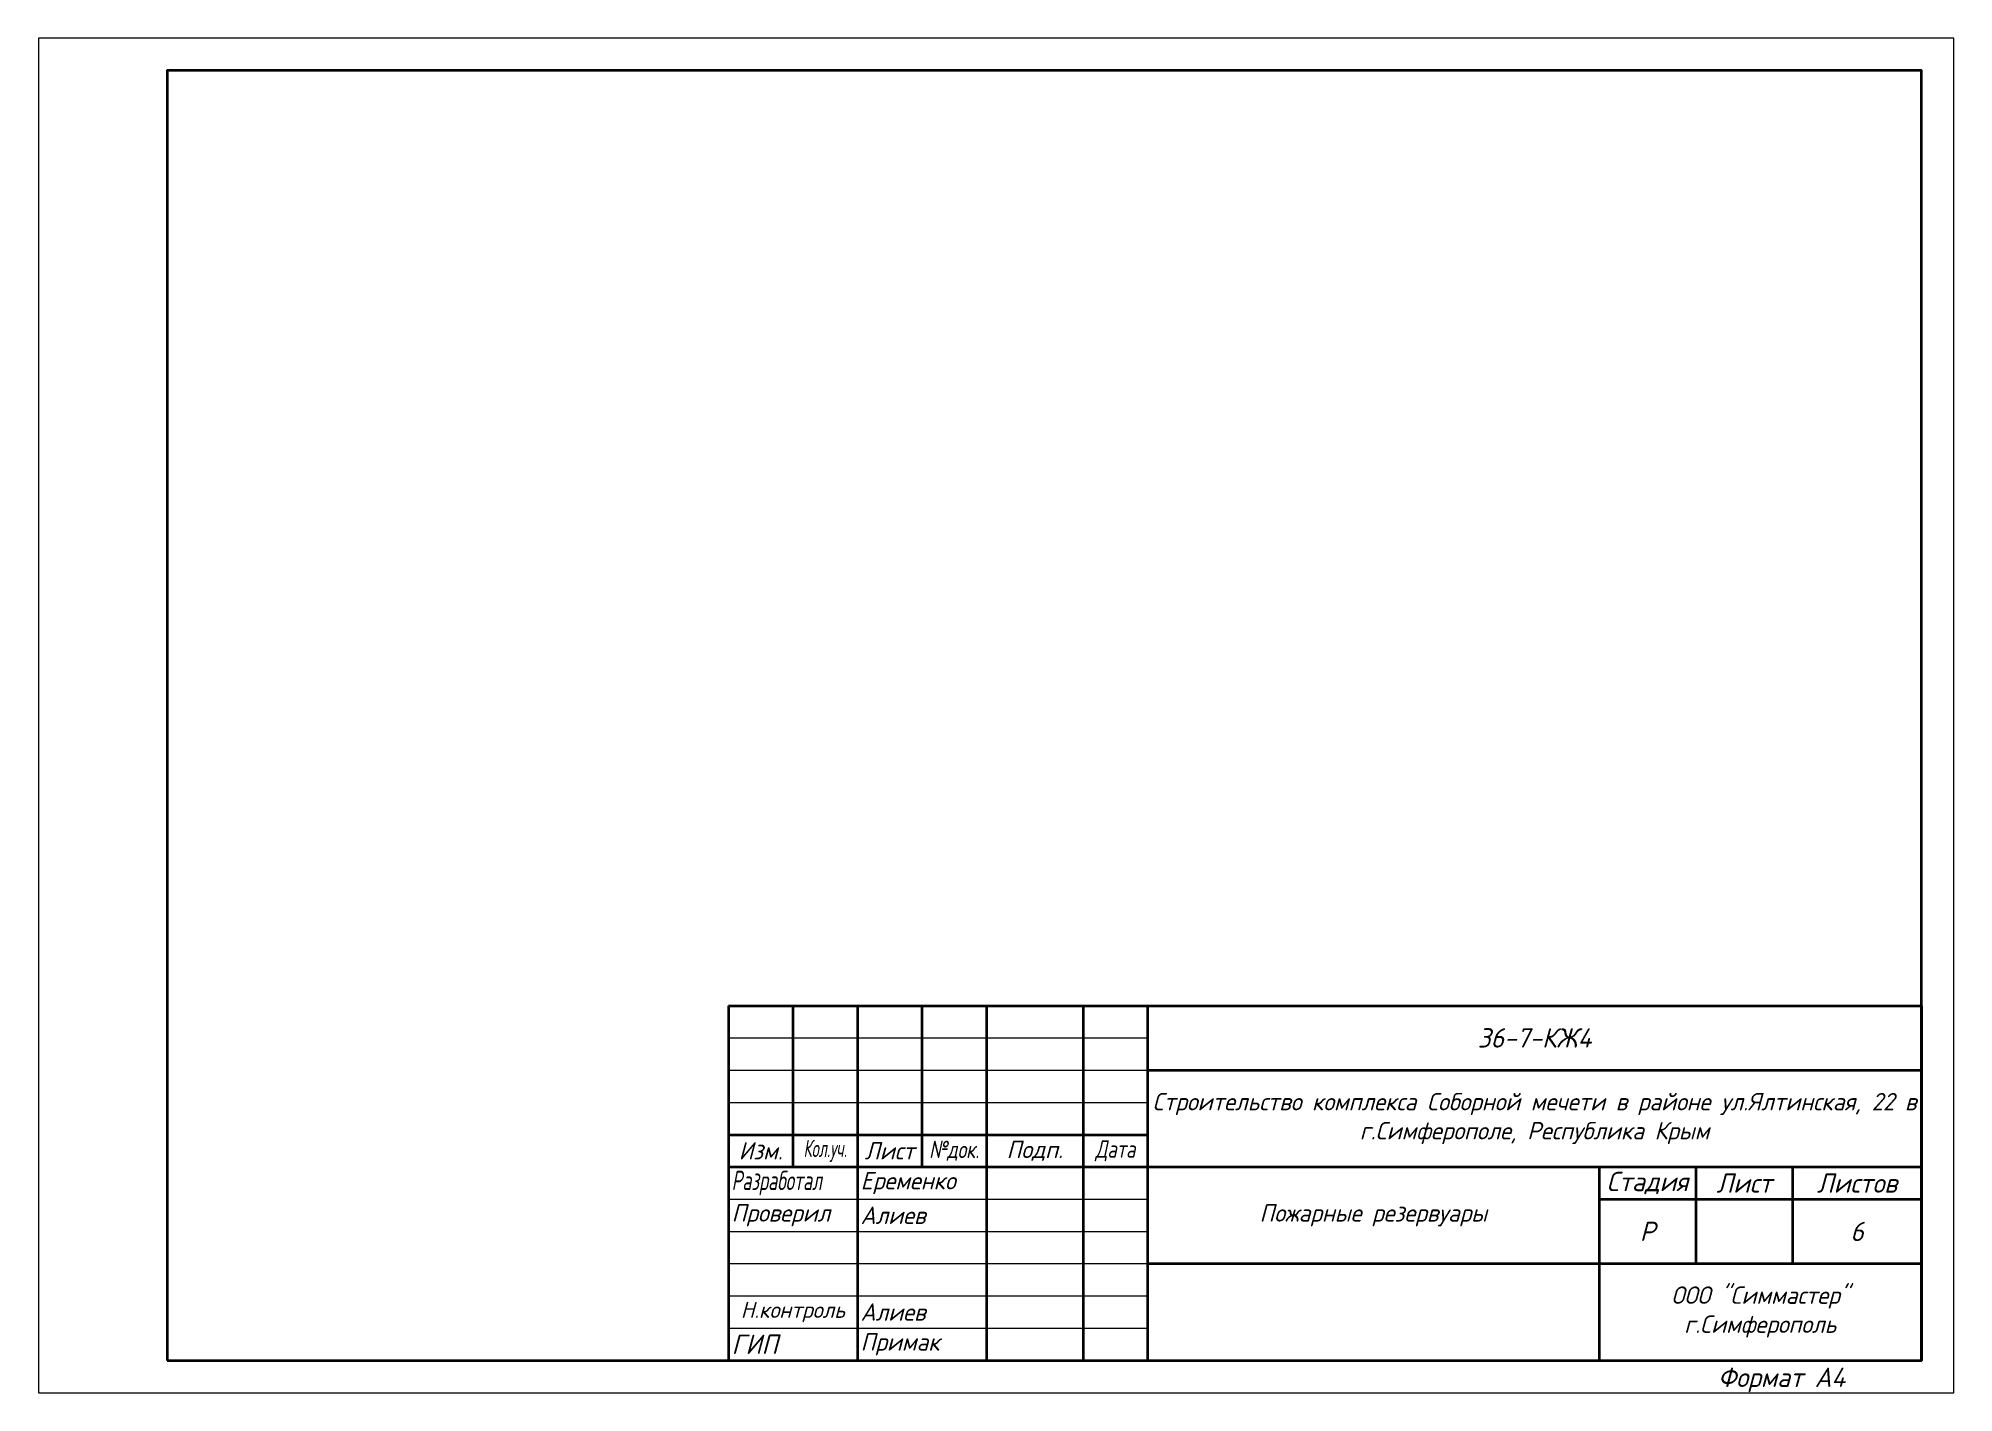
# Paper-space layout 'А4' of a CAD drawing. Header units: millimetres. Extents: x -4 to 293, y -4 to 206.
import ezdxf

# ---------------------------------------------------------------- set-up
doc = ezdxf.new("R2010")
doc.units = ezdxf.units.MM
doc.layers.get('0').update_dxf_attribs({"lineweight": 15})
doc.styles.add('ГОСТ 2.5', font='GOST_Common Italic.ttf', dxfattribs={"height": 2.5})
doc.styles.add('ГОСТ 3', font='GOST_Common Italic.ttf', dxfattribs={"height": 3})
doc.styles.add('ГОСТ 5.0', font='GOST_Common Italic.ttf', dxfattribs={"height": 5})

# ---------------------------------------------------------------- blocks, each defined once
blk = doc.blocks.new('*U14')
blk.add_lwpolyline([(0, 0), (297, 0), (297, 210), (0, 210)], close=True)
at = {"lineweight": 40}
blk.add_lwpolyline([(20, 5), (292, 5), (292, 205), (20, 205)], close=True, dxfattribs=at)
blk = doc.blocks.new('*T551')
at = {"lineweight": 40, "transparency": 16777216}
for p, q in [((0, 0), (185, 0)), ((0, 0), (0, -55)), ((10, 0), (10, -25)), ((20, 0), (20, -55)), ((30, 0), (30, -25)), ((40, 0), (40, -55)), ((55, 0), (55, -55)), ((65, 0), (65, -55)), ((185, 0), (185, -55)), ((65, -10), (185, -10)), ((0, -25), (185, -25)), ((135, -25), (135, -55)), ((150, -25), (150, -40)), ((165, -25), (165, -40)), ((135, -30), (185, -30)), ((65, -40), (185, -40)), ((65, -55), (185, -55))]:
    blk.add_line(p, q, dxfattribs=at)
at = {"color": 0, "linetype": 'ByBlock', "lineweight": 18, "transparency": 16777216}
for p, q in [((0, -5), (65, -5)), ((0, -10), (65, -10)), ((0, -15), (65, -15)), ((0, -30), (65, -30)), ((0, -35), (65, -35)), ((0, -40), (65, -40)), ((0, -45), (65, -45)), ((0, -50), (65, -50)), ((0, -55), (20, -55))]:
    blk.add_line(p, q, dxfattribs=at)
at = {"color": 0, "lineweight": 40, "transparency": 16777216}
for p, q in [((0, -20), (65, -20)), ((20, -55), (65, -55))]:
    blk.add_line(p, q, dxfattribs=at)
at = {"transparency": 16777216}
for s, insert, char_height, width, attachment_point, style in [('36-7-КЖ4', (125, -5), 3, 119, 5, 'ГОСТ 3'), ('Строительство комплекса Соборной мечети в районе ул.Ялтинская, 22 в г.Симферополе, Республика Крым', (125, -17.5), 2.7, 119, 5, 'ГОСТ 3'), ('Изм.', (5, -22.5), 2.7, 9, 5, 'ГОСТ 3'), ('{\\W0.65;Кол.уч.}', (15, -22.5), 2.7, 9, 5, 'ГОСТ 3'), ('Лист', (25, -22.5), 2.7, 9, 5, 'ГОСТ 3'), ('{\\W0.8;№док.}', (35, -22.5), 2.7, 9, 5, 'ГОСТ 3'), ('Подп.', (47.5, -22.5), 2.7, 14, 5, 'ГОСТ 3'), ('{\\W0.8;Дата}', (60, -22.5), 2.7, 9, 5, 'ГОСТ 3'), ('{\\W0.7;Разработал}', (0.5, -27.5), 3, 19, 4, 'ГОСТ 3'), ('Еременко', (20.5, -27.5), 2.7, 19, 4, 'ГОСТ 5.0'), ('Стадия', (142.5, -27.5), 3, 14, 5, 'ГОСТ 3'), ('Лист', (157.5, -27.5), 3, 14, 5, 'ГОСТ 3'), ('Листов', (175, -27.5), 3, 19, 5, 'ГОСТ 3'), ('Проверил', (0.5, -32.5), 2.7, 19, 4, 'ГОСТ 5.0'), ('Алиев', (20.5, -32.5), 2.7, 19, 4, 'ГОСТ 2.5'), ('Пожарные резервуары', (100, -32.5), 2.7, 50, 5, 'ГОСТ 3'), ('Р', (142.5, -35), 3, 14, 5, 'ГОСТ 3'), ('6', (175, -35), 3, 19, 5, 'ГОСТ 3'), ('ООО "Симмастер" г.Симферополь', (160, -47.5), 2.7, 49, 5, 'ГОСТ 3'), ('Н.контроль', (10, -47.5), 2.5, 19, 5, 'ГОСТ 5.0'), ('Алиев', (20.5, -47.5), 2.7, 19, 4, 'ГОСТ 2.5'), ('ГИП', (0.5, -52.5), 3, 19, 4, 'ГОСТ 5.0'), ('Примак', (20.5, -52.5), 2.7, 19, 4, 'ГОСТ 2.5')]:
    blk.add_mtext(s, dxfattribs=dict(at, insert=insert, char_height=char_height, width=width, attachment_point=attachment_point, style=style))
blk = doc.blocks.new('Штамп')
blk.add_blockref('*T551', (-185, 59.27))

psp = doc.layouts.new('А4')

# ---------------------------------------------------------------- block references
for name, p in [('*U14', (-3.75, -4.17)), ('Штамп', (288.25, -3.43))]:
    psp.add_blockref(name, p)

# ---------------------------------------------------------------- texts
at = {"color": 253, "insert": (266.55, -2.19), "char_height": 3, "attachment_point": 5, "style": 'ГОСТ 3'}
psp.add_mtext_dynamic_manual_height_columns('Формат А4', width=23.1611, gutter_width=15, heights=[0], dxfattribs=at)

doc.saveas('drawing.dxf')
